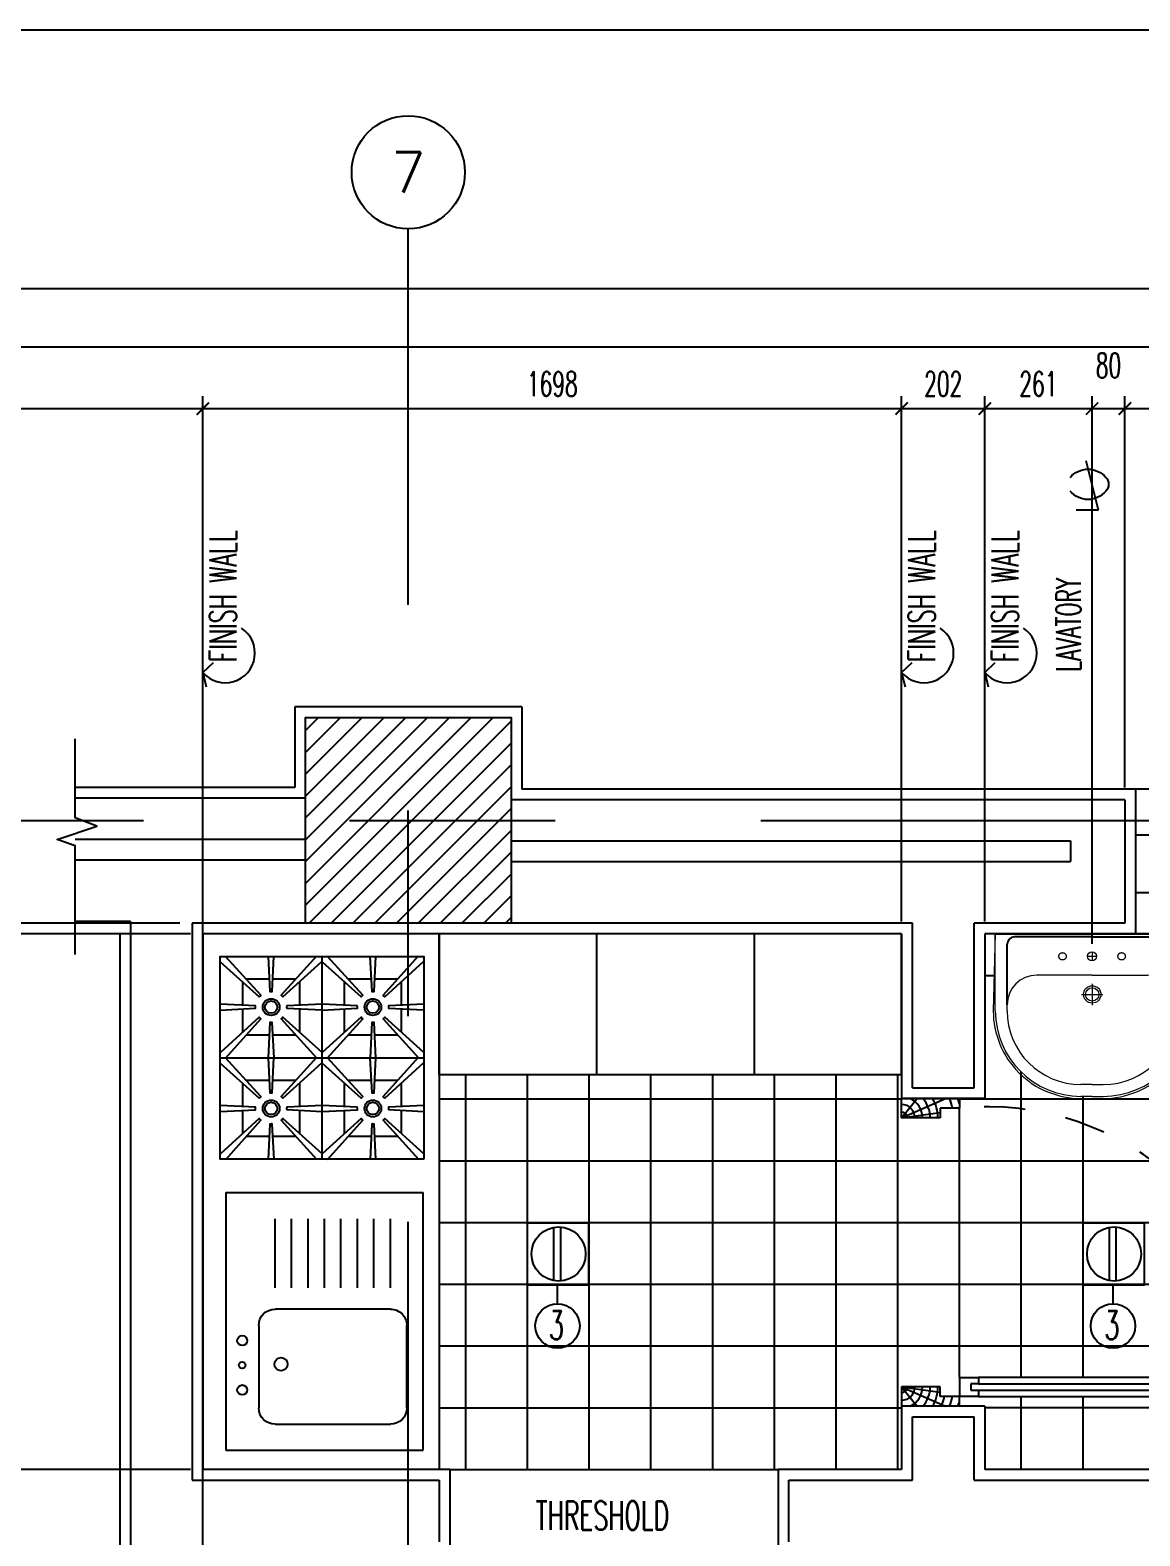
# Model space of a CAD drawing. Extents: x 417610.1 to 417639, y 43413.5 to 43433.4.
# Drawn here: x 417612.618 to 417615.315, y 43429.76 to 43433.42 of the extents above; entities that cross this region are included whole.
import ezdxf
from ezdxf.enums import TextEntityAlignment as Align

# ---------------------------------------------------------------- set-up
doc = ezdxf.new("R2010")
doc.units = 0
doc.header["$MEASUREMENT"] = 0
doc.header["$PDMODE"] = 3
doc.header["$PDSIZE"] = 0.1
for name, pattern in [('CENTERX2', [4, 2.5, -0.5, 0.5, -0.5]), ('DASHED', [0.75, 0.5, -0.25]), ('HIDDEN', [0.375, 0.25, -0.125])]:
    doc.linetypes.add(name, pattern=pattern)
doc.layers.get('0').update_dxf_attribs({"linetype": 'CONTINUOUS'})
doc.layers.get('DEFPOINTS').update_dxf_attribs({"linetype": 'CONTINUOUS'})
for name, color, linetype in [('2', 2, 'CONTINUOUS'), ('A-FURN-W', 4, 'CONTINUOUS'), ('ARCDIMR', 4, 'CONTINUOUS'), ('AX', 6, 'CONTINUOUS'), ('AX-CR', 2, 'CONTINUOUS'), ('AX-TXT', 4, 'CONTINUOUS'), ('AXES', 11, 'CENTERX2'), ('COL', 2, 'CONTINUOUS'), ('DIM', 4, 'CONTINUOUS'), ('DIM-NEW', 4, 'CONTINUOUS'), ('Dimout', 4, 'CONTINUOUS'), ('DOOR', 4, 'CONTINUOUS'), ('DW', 7, 'CONTINUOUS'), ('E-PANELBX', 3, 'CONTINUOUS'), ('ELE', 3, 'CONTINUOUS'), ('FIX', 3, 'CONTINUOUS'), ('HAT', 8, 'CONTINUOUS'), ('Hatch', 11, 'CONTINUOUS'), ('INSUL', 7, 'CONTINUOUS'), ('K-FUR', 3, 'CONTINUOUS'), ('Plaster', 7, 'CONTINUOUS'), ('Tile', 5, 'CONTINUOUS'), ('TITLE', 6, 'CONTINUOUS'), ('TXT', 2, 'CONTINUOUS'), ('WALL', 6, 'CONTINUOUS'), ('WIN', 5, 'CONTINUOUS')]:
    doc.layers.add(name, color=color, linetype=linetype)
doc.styles.add('ROMANS', font='ROMANS.shx', dxfattribs={"width": 0.6})
doc.dimstyles.new('R50', dxfattribs={"dimscale": 0, "dimtxt": 0.06, "dimasz": 0.03, "dimexe": 0.03, "dimexo": 0.03, "dimgap": 0.03, "dimtad": 1, "dimdec": 0, "dimlfac": 1000, "dimzin": 13, "dimdsep": 46, "dimtxsty": 'ROMANS', "dimblk": 'ARCHTICK', "dimcen": 0.09, "dimclrd": 4, "dimclre": 4, "dimclrt": 2, "dimadec": 0, "dimazin": 0, "dimtfac": 1, "dimtdec": 0, "dimtofl": 0, "dimtmove": 2, "dimatfit": 3, "dimldrblk": 'CLOSEDBLANK', "dimfxl": 0, "dimtolj": 1, "dimtzin": 0, "dimarcsym": 0})

# ---------------------------------------------------------------- blocks, each defined once
blk = doc.blocks.new('*X12')
at = {"color": 0}
for p, q in [((49339.2, 69544.8), (49795.4, 70001)), ((49339.2, 69597.8), (49742.4, 70001)), ((49339.2, 69650.9), (49689.4, 70001)), ((49339.2, 69703.9), (49636.3, 70001)), ((49339.2, 69756.9), (49583.3, 70001)), ((49339.2, 69810), (49530.3, 70001)), ((49339.2, 69863), (49477.2, 70001)), ((49339.2, 69916), (49424.2, 70001)), ((49339.2, 69969.1), (49371.2, 70001)), ((49348.5, 69501), (49839.2, 69991.8)), ((49401.5, 69501), (49839.2, 69938.7)), ((49454.5, 69501), (49839.2, 69885.7)), ((49507.6, 69501), (49839.2, 69832.7)), ((49560.6, 69501), (49839.2, 69779.6)), ((49613.6, 69501), (49839.2, 69726.6)), ((49666.7, 69501), (49839.2, 69673.6)), ((49719.7, 69501), (49839.2, 69620.5)), ((49772.7, 69501), (49839.2, 69567.5)), ((49825.8, 69501), (49839.2, 69514.5))]:
    blk.add_line(p, q, dxfattribs=at)
blk = doc.blocks.new('AXU')
at = {"layer": 'AX-CR'}
blk.add_circle((0, 350), 350, dxfattribs=at)
at = {"layer": 'AX-TXT', "style": 'ROMANS'}
blk.add_attdef('AX', text='', height=250, dxfattribs=at).set_placement((0, 350), align=Align.MIDDLE)
blk = doc.blocks.new('A$C3CD36B94')
at = {"layer": 'DOOR', "color": 0, "linetype": 'ByBlock'}
for p, q in [((105.9, 950.4), (55.9, 950.4)), ((55.9, 800.4), (55.9, 950.4)), ((105.9, 850.4), (105.9, 950.4)), ((805.9, 950.4), (855.9, 950.4)), ((805.9, 850.4), (805.9, 950.4)), ((855.9, 800.4), (855.9, 950.4)), ((855.9, 950.4), (855.9, 800.4)), ((80.9, 850.4), (105.9, 850.4)), ((80.9, 800.4), (80.9, 850.4)), ((830.9, 850.4), (805.9, 850.4)), ((830.9, 800.4), (830.9, 850.4)), ((55.9, 800.4), (80.9, 800.4)), ((130.9, 800.4), (80.9, 800.4)), ((80.9, 750.4), (80.9, 800.4)), ((130.9, 800.4), (130.9, 750.4)), ((855.9, 800.4), (830.9, 800.4)), ((97.9, 750.4), (80.9, 750.4)), ((113.9, 770.4), (97.9, 770.4)), ((97.9, 770.4), (97.9, 750.4)), ((113.9, 750.4), (113.9, 770.4)), ((130.9, 750.4), (113.9, 750.4)), ((64.7, 95.4), (64.7, 160.2)), ((73.7, 160.2), (64.7, 160.2)), ((73.7, 172.8), (73.7, 82.8)), ((80.9, 172.8), (73.7, 172.8)), ((73.7, 95.4), (73.7, 160.2)), ((130.9, 172.8), (138.1, 172.8)), ((138.1, 172.8), (138.1, 82.8)), ((138.1, 95.4), (138.1, 160.2)), ((138.1, 160.2), (147.1, 160.2)), ((147.1, 95.4), (147.1, 160.2)), ((73.7, 95.4), (64.7, 95.4)), ((80.9, 82.8), (73.7, 82.8)), ((130.9, 82.8), (138.1, 82.8)), ((138.1, 95.4), (147.1, 95.4)), ((80.9, 50.4), (80.9, 0.4)), ((80.9, 50.4), (97.9, 50.4)), ((97.9, 50.4), (97.9, 30.4)), ((113.9, 50.4), (113.9, 30.4)), ((113.9, 50.4), (130.9, 50.4)), ((130.9, 50.4), (130.9, 0.4)), ((130.9, 0.4), (80.9, 0.4)), ((80.9, 0.4), (130.9, 0.4)), ((97.9, 30.4), (113.9, 30.4))]:
    blk.add_line(p, q, dxfattribs=at)
at = {"layer": 'DOOR', "color": 9, "linetype": 'ByBlock'}
for p, q in [((105.9, 950.4), (55.9, 910.3)), ((105.9, 950.4), (55.9, 836.7)), ((105.9, 950.4), (92.6, 850.4)), ((805.9, 950.4), (819.3, 850.4)), ((805.9, 950.4), (855.9, 836.7)), ((805.9, 950.4), (855.9, 910.3))]:
    blk.add_line(p, q, dxfattribs=at)
at = {"layer": 'DOOR', "linetype": 'ByBlock'}
for p, q in [((80.9, 750.4), (80.9, 50.4)), ((97.9, 750.4), (97.9, 50.4)), ((113.9, 750.4), (113.9, 50.4)), ((130.9, 50.4), (130.9, 750.4))]:
    blk.add_line(p, q, dxfattribs=at)
at = {"layer": 'DOOR', "color": 0, "linetype": 'ByBlock'}
for centre in [(32.4, 127.8), (179.5, 127.8)]:
    blk.add_circle(centre, 32.4, dxfattribs=at)
at = {"layer": 'DOOR', "color": 9, "linetype": 'ByBlock'}
for centre, radius, start, end in [((105.9, 950.4), 34.4, 180, 270), ((105.9, 950.4), 14.4, 180, 270), ((805.9, 950.4), 34.4, 270, 0), ((805.9, 950.4), 14.4, 270, 0), ((105.9, 950.4), 54.4, 203.2074, 270), ((805.9, 950.4), 54.4, 270, 336.7926), ((105.9, 950.4), 74.4, 227.7764, 270), ((105.9, 950.4), 94.4, 238.0182, 270), ((805.9, 950.4), 74.4, 270, 312.2236), ((805.9, 950.4), 94.4, 270, 301.9818), ((105.9, 950.4), 114.4, 244.0838, 257.3774), ((105.9, 950.4), 134.4, 248.1598, 259.28), ((805.9, 950.4), 134.4, 280.72, 291.8402), ((105.9, 950.4), 154.4, 251.1053, 256.2858), ((805.9, 950.4), 154.4, 283.7142, 288.8947)]:
    blk.add_arc(centre, radius, start, end, dxfattribs=at)
at = {"layer": 'DOOR', "linetype": 'HIDDEN', "ltscale": 0.5}
blk.add_arc((105.9, 728.6), 728.6, 268.0335, 5.6617, dxfattribs=at)
blk = doc.blocks.new('A$C68711307')
at = {"layer": 'A-FURN-W'}
for p, q in [((0, 0), (0, 0.6266)), ((0, 0.6266), (0.48, 0.6266)), ((0.48, 0.6266), (0.48, 0)), ((0.12, 0.5634), (0.4, 0.5634)), ((0.08, 0.3234), (0.08, 0.5234)), ((0.44, 0.5234), (0.44, 0.3234)), ((0.4, 0.2834), (0.12, 0.2834)), ((0.12, 0.232), (0.12, 0.0643)), ((0.16, 0.232), (0.16, 0.0643)), ((0.2, 0.232), (0.2, 0.0643)), ((0.24, 0.232), (0.24, 0.0643)), ((0.28, 0.232), (0.28, 0.0643)), ((0.32, 0.232), (0.32, 0.0643)), ((0.36, 0.232), (0.36, 0.0643)), ((0.4, 0.232), (0.4, 0.0643)), ((0, 0), (0.48, 0))]:
    blk.add_line(p, q, dxfattribs=at)
for centre, start_param, end_param in [((0.12, 0.5234), 5.497787, 7.068583), ((0.4, 0.5234), 3.926991, 5.497787), ((0.12, 0.3234), 0.785398, 2.356194), ((0.4, 0.3234), 2.356194, 3.926991)]:
    blk.add_ellipse(centre, major_axis=(-0.0283, 0.0283), ratio=1, start_param=start_param, end_param=end_param, dxfattribs=at)
at = {"layer": 'A-FURN-W', "extrusion": (0, 0, -1)}
for centre, major_axis in [((0.04, 0.4799), (-0.00849, 0.00849)), ((0.04, 0.4199), (-0.00566, 0.00566)), ((0.1344, 0.4174), (-0.0113, 0.0113))]:
    blk.add_ellipse(centre, major_axis=major_axis, ratio=1, dxfattribs=at)
blk.add_ellipse((0.04, 0.3599), major_axis=(-0.00849, 0.00849), ratio=1, start_param=6.283185307178246, end_param=12.56637061435783, dxfattribs=at)
blk = doc.blocks.new('RANGE')
at = {"layer": 'K-FUR'}
for p, q in [((0.45, 0.9037), (0.45, 0)), ((0, 0.4519), (0.9, 0.4519))]:
    blk.add_line(p, q, dxfattribs=at)
for points in [[(-0.0009, 0.8789), (0.1724, 0.7229, 0.025175), (0.1798, 0.7303), (0.0232, 0.9028)], [(0.2114, 0.9037), (0.2196, 0.7469, 0.025175), (0.2302, 0.7469), (0.2378, 0.9037)], [(0.4261, 0.9037), (0.2701, 0.7304, 0.025175), (0.2775, 0.723), (0.45, 0.8796)], [(0.4491, 0.8789), (0.6224, 0.7229, 0.025175), (0.6298, 0.7303), (0.4732, 0.9028)], [(0.6614, 0.9037), (0.6696, 0.7469, 0.025175), (0.6802, 0.7469), (0.6878, 0.9037)], [(0.8761, 0.9037), (0.7201, 0.7304, 0.025175), (0.7275, 0.723), (0.9, 0.8796)], [(0, 0.6643), (0.1559, 0.6724, 0.025175), (0.1559, 0.683), (0, 0.6905)], [(0.45, 0.6913), (0.2941, 0.6832, 0.025175), (0.2941, 0.6726), (0.45, 0.6651)], [(0.45, 0.6643), (0.6059, 0.6724, 0.025175), (0.6059, 0.683), (0.45, 0.6905)], [(0.9, 0.6913), (0.7441, 0.6832, 0.025175), (0.7441, 0.6726), (0.9, 0.6651)], [(0.0239, 0.4519), (0.1799, 0.6252, 0.025175), (0.1725, 0.6326), (0, 0.476)], [(0.2386, 0.4519), (0.2304, 0.6087, 0.025175), (0.2198, 0.6087), (0.2122, 0.4519)], [(0.4509, 0.4767), (0.2776, 0.6327, 0.025175), (0.2702, 0.6253), (0.4268, 0.4528)], [(0.4739, 0.4519), (0.6299, 0.6252, 0.025175), (0.6225, 0.6326), (0.45, 0.476)], [(0.6886, 0.4519), (0.6804, 0.6087, 0.025175), (0.6698, 0.6087), (0.6622, 0.4519)], [(0.9009, 0.4767), (0.7276, 0.6327, 0.025175), (0.7202, 0.6253), (0.8768, 0.4528)], [(-0.0009, 0.427), (0.1724, 0.271, 0.025175), (0.1798, 0.2785), (0.0232, 0.4509)], [(0.2114, 0.4519), (0.2196, 0.295, 0.025175), (0.2302, 0.2951), (0.2378, 0.4519)], [(0.4261, 0.4519), (0.2701, 0.2786, 0.025175), (0.2775, 0.2711), (0.45, 0.4277)], [(0.4491, 0.427), (0.6224, 0.271, 0.025175), (0.6298, 0.2785), (0.4732, 0.4509)], [(0.6614, 0.4519), (0.6696, 0.295, 0.025175), (0.6802, 0.2951), (0.6878, 0.4519)], [(0.8761, 0.4519), (0.7201, 0.2786, 0.025175), (0.7275, 0.2711), (0.9, 0.4277)], [(0, 0.2124), (0.1559, 0.2206, 0.025175), (0.1559, 0.2311), (0, 0.2386)], [(0.45, 0.2395), (0.2941, 0.2313, 0.025175), (0.2941, 0.2207), (0.45, 0.2132)], [(0.45, 0.2124), (0.6059, 0.2206, 0.025175), (0.6059, 0.2311), (0.45, 0.2386)], [(0.9, 0.2395), (0.7441, 0.2313, 0.025175), (0.7441, 0.2207), (0.9, 0.2132)], [(0.0239, 0), (0.1799, 0.1733, 0.025175), (0.1725, 0.1807), (0, 0.0242)], [(0.2386, 0), (0.2304, 0.1568, 0.025175), (0.2198, 0.1568), (0.2122, 0)], [(0.4509, 0.0248), (0.2776, 0.1809, 0.025175), (0.2702, 0.1734), (0.4268, 0.0009)], [(0.4739, 0), (0.6299, 0.1733, 0.025175), (0.6225, 0.1807), (0.45, 0.0242)], [(0.6886, 0), (0.6804, 0.1568, 0.025175), (0.6698, 0.1568), (0.6622, 0)], [(0.9009, 0.0248), (0.7276, 0.1809, 0.025175), (0.7202, 0.1734), (0.8768, 0.0009)]]:
    blk.add_lwpolyline(points, format="xyb", dxfattribs=at)
blk.add_lwpolyline([(0, 0), (0, 0.9037), (0.9, 0.9037), (0.9, 0)], close=True, dxfattribs=at)
for points in [[(0.1132, 0.8037), (0.2167, 0.8037)], [(0.2329, 0.8037), (0.3361, 0.8037)], [(0.5632, 0.8037), (0.6667, 0.8037)], [(0.6829, 0.8037), (0.7861, 0.8037)], [(0.1, 0.6857), (0.1, 0.788)], [(0.35, 0.7888), (0.35, 0.6861)], [(0.55, 0.6857), (0.55, 0.788)], [(0.8, 0.7888), (0.8, 0.6861)], [(0.1, 0.5668), (0.1, 0.6695)], [(0.35, 0.6699), (0.35, 0.5676)], [(0.55, 0.5668), (0.55, 0.6695)], [(0.8, 0.6699), (0.8, 0.5676)], [(0.2171, 0.5519), (0.1139, 0.5519)], [(0.3368, 0.5519), (0.2333, 0.5519)], [(0.6671, 0.5519), (0.5639, 0.5519)], [(0.7868, 0.5519), (0.6833, 0.5519)], [(0.1, 0.2338), (0.1, 0.3361)], [(0.1132, 0.3519), (0.2167, 0.3519)], [(0.2329, 0.3519), (0.3361, 0.3519)], [(0.35, 0.3369), (0.35, 0.2342)], [(0.55, 0.2338), (0.55, 0.3361)], [(0.5632, 0.3519), (0.6667, 0.3519)], [(0.6829, 0.3519), (0.7861, 0.3519)], [(0.8, 0.3369), (0.8, 0.2342)], [(0.1, 0.1149), (0.1, 0.2176)], [(0.35, 0.2181), (0.35, 0.1157)], [(0.55, 0.1149), (0.55, 0.2176)], [(0.8, 0.2181), (0.8, 0.1157)], [(0.2171, 0.1), (0.1139, 0.1)], [(0.3368, 0.1), (0.2333, 0.1)], [(0.6671, 0.1), (0.5639, 0.1)], [(0.7868, 0.1), (0.6833, 0.1)]]:
    blk.add_lwpolyline(points, dxfattribs=at)
for centre, radius in [((0.225, 0.6778), 0.0373), ((0.225, 0.6778), 0.0273), ((0.675, 0.6778), 0.0373), ((0.675, 0.6778), 0.0273), ((0.225, 0.2259), 0.0373), ((0.225, 0.2259), 0.0273), ((0.675, 0.2259), 0.0373), ((0.675, 0.2259), 0.0273)]:
    blk.add_circle(centre, radius, dxfattribs=at)
blk = doc.blocks.new('Rang')
at = {"layer": 'FIX', "xscale": -0.6637168141592866, "yscale": 0.6637168141592866, "zscale": 0.6637168141592921, "rotation": 90}
blk.add_blockref('RANGE', (0.5998, 0.5973), dxfattribs=at)
blk = doc.blocks.new('LAV-003')
at = {"layer": 'FIX', "linetype": 'ByBlock'}
blk.add_line((-327.5, -25), (327.5, -25), dxfattribs=at)
at = {"layer": 'FIX', "linetype": 'Continuous', "lineweight": 20}
for p, q in [((-327.5, -285), (-327.5, -25)), ((327.5, -285), (327.5, -25)), ((0, -165), (-187.5, -165)), ((0, -165), (187.5, -165)), ((-287.5, -285), (-287.5, -265)), ((287.5, -285), (287.5, -265)), ((0, -535), (-37.5, -535)), ((0, -535), (37.5, -535)), ((0, -575), (-37.5, -575)), ((0, -575), (37.5, -575))]:
    blk.add_line(p, q, dxfattribs=at)
at = {"layer": 'FIX', "linetype": 'ByBlock', "ltscale": 0.3}
for p, q in [((0, -35), (-262.5, -35)), ((0, -35), (262.5, -35)), ((-287.5, -265), (-287.5, -60)), ((287.5, -265), (287.5, -60))]:
    blk.add_line(p, q, dxfattribs=at)
at = {"layer": 'FIX', "lineweight": 20}
for p, q in [((-15.6, -100.9), (15.5, -100.9)), ((0, -85.4), (0, -116.5))]:
    blk.add_line(p, q, dxfattribs=at)
at = {"layer": 'FIX', "linetype": 'DASHED', "lineweight": 20, "ltscale": 0.04}
for p, q in [((0, -193.9), (0, -266.1)), ((-35.7, -230.5), (36.6, -230.5))]:
    blk.add_line(p, q, dxfattribs=at)
at = {"layer": 'FIX', "linetype": 'Continuous', "lineweight": 20}
blk.add_lwpolyline([(294.8, -25), (0, -25), (-327.5, -25), (-334.5, -285, 0.414214), (-37.5, -582), (0, -582), (37.5, -582, 0.414214), (334.5, -285), (327.5, -25), (0, -25)], format="xyb", dxfattribs=at)
at = {"layer": 'FIX', "linetype": 'HIDDEN', "lineweight": 20, "ltscale": 0.05}
for centre in [(-100, -100.9), (100, -100.9)]:
    blk.add_circle(centre, 12.4, dxfattribs=at)
at = {"layer": 'FIX', "lineweight": 20}
for centre, radius in [((0, -100.9), 15.5), ((0.5, -230), 29.5), ((0.5, -230), 22.5)]:
    blk.add_circle(centre, radius, dxfattribs=at)
at = {"layer": 'FIX', "linetype": 'ByBlock', "ltscale": 0.3}
for centre, start, end in [((-262.5, -60), 90, 180), ((262.5, -60), 0, 90)]:
    blk.add_arc(centre, 25, start, end, dxfattribs=at)
at = {"layer": 'FIX', "linetype": 'Continuous', "lineweight": 20}
for centre, radius, start, end in [((-187.5, -265), 100, 90, 180), ((187.5, -265), 100, 0, 90), ((-37.5, -285), 290, 180, 270), ((-37.5, -285), 250, 180, 270), ((37.5, -285), 290, 270, 0), ((37.5, -285), 250, 270, 0)]:
    blk.add_arc(centre, radius, start, end, dxfattribs=at)
blk = doc.blocks.new('A$C67076F16')
at = {"layer": 'DIM-NEW'}
for p, q in [((0.0138, 0.1136), (0.1863, 0.1136)), ((0.0127, 0.0913), (0.1876, 0.0913))]:
    blk.add_line(p, q, dxfattribs=at)
at = {"layer": 'DW'}
blk.add_lwpolyline([(0, 0.2), (0, 0), (0.2, 0), (0.2, 0.2)], close=True, dxfattribs=at)
at = {"layer": 'FIX', "color": 2}
blk.add_circle((0.1, 0.0983), 0.0876, dxfattribs=at)
blk = doc.blocks.new('_ARCHTICK')
at = {"color": 0, "linetype": 'ByBlock', "const_width": 0.15}
blk.add_lwpolyline([(-0.5, -0.5), (0.5, 0.5)], dxfattribs=at)
blk = doc.blocks.new('*D116')
at = {"layer": '2', "color": 4, "lineweight": -2}
for p, q in [((417613.0077, 43429.9212), (417610.8069, 43429.9212)), ((417610.8369, 43429.7192), (417610.8369, 43429.9212)), ((417613.0077, 43429.7192), (417610.8069, 43429.7192))]:
    blk.add_line(p, q, dxfattribs=at)
at = {"layer": 'DEFPOINTS', "color": 0}
for p in [(417610.8369, 43429.9212), (417613.0377, 43429.9212), (417613.0377, 43429.7192)]:
    blk.add_point(p, dxfattribs=at)
at = {"layer": '2', "color": 4, "lineweight": -2, "xscale": 0.03, "yscale": 0.03, "zscale": 0.03}
for p, rotation in [((417610.8369, 43429.9212), 90), ((417610.8369, 43429.7192), 270)]:
    blk.add_blockref('_ARCHTICK', p, dxfattribs=dict(at, rotation=rotation))
at = {"layer": '2', "color": 2, "insert": (417610.7769, 43429.8202), "char_height": 0.06, "attachment_point": 5, "rotation": 90, "style": 'ROMANS'}
blk.add_mtext('\\A1;202', dxfattribs=at)
blk = doc.blocks.new('_ClosedBlank')
at = {"color": 0, "linetype": 'ByBlock', "lineweight": -2}
for p, q in [((-1, 0.17), (0, 0)), ((-1, 0.17), (-1, -0.17)), ((0, 0), (-1, -0.17))]:
    blk.add_line(p, q, dxfattribs=at)
blk = doc.blocks.new('*D117')
at = {"layer": '2', "color": 4, "lineweight": -2}
for p, q in [((417613.0077, 43431.2232), (417610.8069, 43431.2232)), ((417610.8369, 43429.9212), (417610.8369, 43431.2232)), ((417613.0077, 43429.9212), (417610.8069, 43429.9212))]:
    blk.add_line(p, q, dxfattribs=at)
at = {"layer": 'DEFPOINTS', "color": 0}
for p in [(417610.8369, 43431.2232), (417613.0377, 43431.2232), (417613.0377, 43429.9212)]:
    blk.add_point(p, dxfattribs=at)
at = {"layer": '2', "color": 4, "lineweight": -2, "xscale": 0.03, "yscale": 0.03, "zscale": 0.03}
for p, rotation in [((417610.8369, 43431.2232), 90), ((417610.8369, 43429.9212), 270)]:
    blk.add_blockref('_ARCHTICK', p, dxfattribs=dict(at, rotation=rotation))
at = {"layer": '2', "color": 2, "insert": (417610.7769, 43430.5722), "char_height": 0.06, "attachment_point": 5, "rotation": 90, "style": 'ROMANS'}
blk.add_mtext('\\A1;1302', dxfattribs=at)
blk = doc.blocks.new('*D118')
at = {"layer": '2', "color": 4, "lineweight": -2}
for p, q in [((417613.0077, 43431.2232), (417610.6415, 43431.2232)), ((417610.6715, 43431.2232), (417610.6715, 43424.5752)), ((417611.6577, 43424.5752), (417610.6415, 43424.5752))]:
    blk.add_line(p, q, dxfattribs=at)
at = {"layer": 'DEFPOINTS', "color": 0}
for p in [(417613.0377, 43431.2232), (417610.6715, 43424.5752), (417611.6877, 43424.5752)]:
    blk.add_point(p, dxfattribs=at)
at = {"layer": '2', "color": 4, "lineweight": -2, "xscale": 0.03, "yscale": 0.03, "zscale": 0.03}
for p, rotation in [((417610.6715, 43431.2232), 90), ((417610.6715, 43424.5752), 270)]:
    blk.add_blockref('_ARCHTICK', p, dxfattribs=dict(at, rotation=rotation))
at = {"layer": '2', "color": 2, "insert": (417610.6115, 43427.8992), "char_height": 0.06, "attachment_point": 5, "rotation": 90, "style": 'ROMANS'}
blk.add_mtext('\\A1;6648', dxfattribs=at)
blk = doc.blocks.new('*D119')
at = {"layer": '2', "color": 4, "lineweight": -2}
for p, q in [((417612.9817, 43431.2492), (417610.4992, 43431.2492)), ((417610.5292, 43424.5492), (417610.5292, 43431.2492)), ((417611.6317, 43424.5492), (417610.4992, 43424.5492))]:
    blk.add_line(p, q, dxfattribs=at)
at = {"layer": 'DEFPOINTS', "color": 0}
for p in [(417610.5292, 43431.2492), (417613.0117, 43431.2492), (417611.6617, 43424.5492)]:
    blk.add_point(p, dxfattribs=at)
at = {"layer": '2', "color": 4, "lineweight": -2, "xscale": 0.03, "yscale": 0.03, "zscale": 0.03}
for p, rotation in [((417610.5292, 43431.2492), 90), ((417610.5292, 43424.5492), 270)]:
    blk.add_blockref('_ARCHTICK', p, dxfattribs=dict(at, rotation=rotation))
at = {"layer": '2', "color": 2, "insert": (417610.4692, 43427.8992), "char_height": 0.06, "attachment_point": 5, "rotation": 90, "style": 'ROMANS'}
blk.add_mtext('\\A1;6700', dxfattribs=at)
blk = doc.blocks.new('*D130')
at = {"layer": '2', "color": 4, "lineweight": -2}
for p, q in [((417611.6877, 43426.6842), (417611.6877, 43432.53)), ((417613.0377, 43426.8862), (417613.0377, 43432.53)), ((417611.6877, 43432.5), (417613.0377, 43432.5))]:
    blk.add_line(p, q, dxfattribs=at)
at = {"layer": 'DEFPOINTS', "color": 0}
for p in [(417613.0377, 43432.5), (417613.0377, 43426.8562), (417611.6877, 43426.6542)]:
    blk.add_point(p, dxfattribs=at)
at = {"layer": '2', "color": 4, "lineweight": -2, "xscale": 0.03, "yscale": 0.03, "zscale": 0.03, "rotation": 180}
blk.add_blockref('_ARCHTICK', (417611.6877, 43432.5), dxfattribs=at)
at = {"layer": '2', "color": 4, "lineweight": -2, "xscale": 0.03, "yscale": 0.03, "zscale": 0.03}
blk.add_blockref('_ARCHTICK', (417613.0377, 43432.5), dxfattribs=at)
at = {"layer": '2', "color": 2, "insert": (417612.3627, 43432.56), "char_height": 0.06, "attachment_point": 5, "style": 'ROMANS'}
blk.add_mtext('\\A1;1350', dxfattribs=at)
blk = doc.blocks.new('*D131')
at = {"layer": '2', "color": 4, "lineweight": -2}
for p, q in [((417613.0377, 43426.8862), (417613.0377, 43432.53)), ((417614.7357, 43431.2532), (417614.7357, 43432.53)), ((417613.0377, 43432.5), (417614.7357, 43432.5))]:
    blk.add_line(p, q, dxfattribs=at)
at = {"layer": 'DEFPOINTS', "color": 0}
for p in [(417614.7357, 43432.5), (417614.7357, 43431.2232), (417613.0377, 43426.8562)]:
    blk.add_point(p, dxfattribs=at)
at = {"layer": '2', "color": 4, "lineweight": -2, "xscale": 0.03, "yscale": 0.03, "zscale": 0.03, "rotation": 180}
blk.add_blockref('_ARCHTICK', (417613.0377, 43432.5), dxfattribs=at)
at = {"layer": '2', "color": 4, "lineweight": -2, "xscale": 0.03, "yscale": 0.03, "zscale": 0.03}
blk.add_blockref('_ARCHTICK', (417614.7357, 43432.5), dxfattribs=at)
at = {"layer": '2', "color": 2, "insert": (417613.8867, 43432.56), "char_height": 0.06, "attachment_point": 5, "style": 'ROMANS'}
blk.add_mtext('\\A1;1698', dxfattribs=at)
blk = doc.blocks.new('*D132')
at = {"layer": '2', "color": 4, "lineweight": -2}
for p, q in [((417614.7357, 43431.2532), (417614.7357, 43432.53)), ((417614.9377, 43431.2532), (417614.9377, 43432.53)), ((417614.7357, 43432.5), (417614.9377, 43432.5))]:
    blk.add_line(p, q, dxfattribs=at)
at = {"layer": 'DEFPOINTS', "color": 0}
for p in [(417614.9377, 43432.5), (417614.7357, 43431.2232), (417614.9377, 43431.2232)]:
    blk.add_point(p, dxfattribs=at)
at = {"layer": '2', "color": 4, "lineweight": -2, "xscale": 0.03, "yscale": 0.03, "zscale": 0.03, "rotation": 180}
blk.add_blockref('_ARCHTICK', (417614.7357, 43432.5), dxfattribs=at)
at = {"layer": '2', "color": 4, "lineweight": -2, "xscale": 0.03, "yscale": 0.03, "zscale": 0.03}
blk.add_blockref('_ARCHTICK', (417614.9377, 43432.5), dxfattribs=at)
at = {"layer": '2', "color": 2, "insert": (417614.8367, 43432.56), "char_height": 0.06, "attachment_point": 5, "style": 'ROMANS'}
blk.add_mtext('\\A1;202', dxfattribs=at)
blk = doc.blocks.new('*D133')
at = {"layer": '2', "color": 4, "lineweight": -2}
for p, q in [((417614.9377, 43431.2532), (417614.9377, 43432.53)), ((417615.1985, 43431.1987), (417615.1985, 43432.53)), ((417614.9377, 43432.5), (417615.1985, 43432.5))]:
    blk.add_line(p, q, dxfattribs=at)
at = {"layer": 'DEFPOINTS', "color": 0}
for p in [(417615.1985, 43432.5), (417614.9377, 43431.2232), (417615.1985, 43431.1687)]:
    blk.add_point(p, dxfattribs=at)
at = {"layer": '2', "color": 4, "lineweight": -2, "xscale": 0.03, "yscale": 0.03, "zscale": 0.03, "rotation": 180}
blk.add_blockref('_ARCHTICK', (417614.9377, 43432.5), dxfattribs=at)
at = {"layer": '2', "color": 4, "lineweight": -2, "xscale": 0.03, "yscale": 0.03, "zscale": 0.03}
blk.add_blockref('_ARCHTICK', (417615.1985, 43432.5), dxfattribs=at)
at = {"layer": '2', "color": 2, "insert": (417615.0681, 43432.56), "char_height": 0.06, "attachment_point": 5, "style": 'ROMANS'}
blk.add_mtext('\\A1;261', dxfattribs=at)
blk = doc.blocks.new('*D134')
at = {"layer": '2', "color": 4, "lineweight": -2}
for p, q in [((417615.1985, 43431.1987), (417615.1985, 43432.53)), ((417615.2784, 43431.5792), (417615.2784, 43432.53)), ((417615.1985, 43432.5), (417615.2784, 43432.5))]:
    blk.add_line(p, q, dxfattribs=at)
at = {"layer": 'DEFPOINTS', "color": 0}
for p in [(417615.2784, 43432.5), (417615.2784, 43431.5492), (417615.1985, 43431.1687)]:
    blk.add_point(p, dxfattribs=at)
at = {"layer": '2', "color": 4, "lineweight": -2, "xscale": 0.03, "yscale": 0.03, "zscale": 0.03, "rotation": 180}
blk.add_blockref('_ARCHTICK', (417615.1985, 43432.5), dxfattribs=at)
at = {"layer": '2', "color": 4, "lineweight": -2, "xscale": 0.03, "yscale": 0.03, "zscale": 0.03}
blk.add_blockref('_ARCHTICK', (417615.2784, 43432.5), dxfattribs=at)
at = {"layer": '2', "color": 2, "insert": (417615.2384, 43432.605), "char_height": 0.06, "attachment_point": 5, "style": 'ROMANS'}
blk.add_mtext('\\A1;80', dxfattribs=at)
blk = doc.blocks.new('*D135')
at = {"layer": '2', "color": 4, "lineweight": -2}
for p, q in [((417615.2784, 43431.5792), (417615.2784, 43432.53)), ((417615.8905, 43431.1901), (417615.8905, 43432.53)), ((417615.2784, 43432.5), (417615.8905, 43432.5))]:
    blk.add_line(p, q, dxfattribs=at)
at = {"layer": 'DEFPOINTS', "color": 0}
for p in [(417615.8905, 43432.5), (417615.2784, 43431.5492), (417615.8905, 43431.1601)]:
    blk.add_point(p, dxfattribs=at)
at = {"layer": '2', "color": 4, "lineweight": -2, "xscale": 0.03, "yscale": 0.03, "zscale": 0.03, "rotation": 180}
blk.add_blockref('_ARCHTICK', (417615.2784, 43432.5), dxfattribs=at)
at = {"layer": '2', "color": 4, "lineweight": -2, "xscale": 0.03, "yscale": 0.03, "zscale": 0.03}
blk.add_blockref('_ARCHTICK', (417615.8905, 43432.5), dxfattribs=at)
at = {"layer": '2', "color": 2, "insert": (417615.5844, 43432.56), "char_height": 0.06, "attachment_point": 5, "style": 'ROMANS'}
blk.add_mtext('\\A1;612', dxfattribs=at)
blk = doc.blocks.new('*D147')
at = {"layer": '2', "color": 4, "lineweight": -2}
for p, q in [((417611.6877, 43426.6842), (417611.6877, 43432.6794)), ((417619.5607, 43431.2532), (417619.5607, 43432.6794)), ((417619.5607, 43432.6494), (417611.6877, 43432.6494))]:
    blk.add_line(p, q, dxfattribs=at)
at = {"layer": 'DEFPOINTS', "color": 0}
for p in [(417611.6877, 43432.6494), (417619.5607, 43431.2232), (417611.6877, 43426.6542)]:
    blk.add_point(p, dxfattribs=at)
at = {"layer": '2', "color": 4, "lineweight": -2, "xscale": 0.03, "yscale": 0.03, "zscale": 0.03, "rotation": 180}
blk.add_blockref('_ARCHTICK', (417611.6877, 43432.6494), dxfattribs=at)
at = {"layer": '2', "color": 4, "lineweight": -2, "xscale": 0.03, "yscale": 0.03, "zscale": 0.03}
blk.add_blockref('_ARCHTICK', (417619.5607, 43432.6494), dxfattribs=at)
at = {"layer": '2', "color": 2, "insert": (417615.6242, 43432.7094), "char_height": 0.06, "attachment_point": 5, "style": 'ROMANS'}
blk.add_mtext('\\A1;7873', dxfattribs=at)
blk = doc.blocks.new('*D148')
at = {"layer": '2', "color": 4, "lineweight": -2}
for p, q in [((417611.6617, 43426.7102), (417611.6617, 43432.8217)), ((417619.5867, 43431.2792), (417619.5867, 43432.8217)), ((417611.6617, 43432.7917), (417619.5867, 43432.7917))]:
    blk.add_line(p, q, dxfattribs=at)
at = {"layer": 'DEFPOINTS', "color": 0}
for p in [(417619.5867, 43432.7917), (417619.5867, 43431.2492), (417611.6617, 43426.6802)]:
    blk.add_point(p, dxfattribs=at)
at = {"layer": '2', "color": 4, "lineweight": -2, "xscale": 0.03, "yscale": 0.03, "zscale": 0.03, "rotation": 180}
blk.add_blockref('_ARCHTICK', (417611.6617, 43432.7917), dxfattribs=at)
at = {"layer": '2', "color": 4, "lineweight": -2, "xscale": 0.03, "yscale": 0.03, "zscale": 0.03}
blk.add_blockref('_ARCHTICK', (417619.5867, 43432.7917), dxfattribs=at)
at = {"layer": '2', "color": 2, "insert": (417615.6242, 43432.8517), "char_height": 0.06, "attachment_point": 5, "style": 'ROMANS'}
blk.add_mtext('\\A1;7925', dxfattribs=at)
blk = doc.blocks.new('FINISH.W')
at = {"layer": 'DIM'}
blk.add_arc((0.0435, -0.0496), 0.066, 131.2207, 326.8229, dxfattribs=at)
at = {"layer": 'WALL'}
for q in [(-0.0318, -0.0075), (0.0228, -0.0234)]:
    blk.add_line((0, 0), q, dxfattribs=at)
at = {"layer": 'TXT', "style": 'ROMANS', "width": 0.6}
blk.add_text('FINISH WALL', height=0.06, dxfattribs=at).set_placement((0.0232, -0.0748))
blk = doc.blocks.new('SCNTR', base_point=(3632.66, 549.66))
for q in [(3633.89, 554.57), (3636.1, 543.44)]:
    blk.add_line((3631.12, 543.44), q)
for centre, radius, start, end in [((3633.47, 547.5), 5.23, 39.4883, 140.5117), ((3630.8, 549.38), 1.99, 133.3084, 182.4789), ((3630.8, 549.21), 1.99, 177.5211, 226.6916), ((3633.47, 551.09), 5.23, 219.4883, 320.5117)]:
    blk.add_arc(centre, radius, start, end)
blk = doc.blocks.new('EW')
at = {"layer": 'Plaster'}
for p, q in [((-0.0027, -0.252), (-0.7426, -0.252)), ((-0.0027, -0.352), (-0.7426, -0.352))]:
    blk.add_line(p, q, dxfattribs=at)
at = {"layer": 'WIN'}
for p, q in [((0, 0), (-0.7426, 0)), ((-0.6926, 0), (-0.6926, -0.1124)), ((-0.05, 0), (-0.05, -0.1124)), ((-0.05, -0.0335), (-0.6926, -0.0335)), ((-0.6426, -0.0335), (-0.6426, -0.0788)), ((-0.1, -0.0335), (-0.1, -0.0788)), ((-0.05, -0.0788), (-0.6926, -0.0788)), ((0, -0.1124), (-0.7426, -0.1124))]:
    blk.add_line(p, q, dxfattribs=at)

msp = doc.modelspace()

# ---------------------------------------------------------------- linework, layer by layer
at = {"layer": '2'}
msp.add_line((417613.6377, 43429.9212), (417614.4357, 43429.9212), dxfattribs=at)
msp.add_lwpolyline([(417612.7276, 43431.1735), (417612.7276, 43431.437), (417612.6836, 43431.453), (417612.7795, 43431.485), (417612.7276, 43431.5051), (417612.7276, 43431.6977)], dxfattribs=at)
at = {"layer": 'AXES'}
for p, q in [((417613.5367, 43424.0232), (417613.5367, 43432.9369)), ((417610.3937, 43431.4992), (417621.1861, 43431.4992))]:
    msp.add_line(p, q, dxfattribs=at)
at = {"layer": 'COL'}
msp.add_lwpolyline([(417613.2867, 43431.2492), (417613.2867, 43431.7492), (417613.7867, 43431.7492), (417613.7867, 43431.2492)], close=True, dxfattribs=at)
at = {"layer": 'E-PANELBX'}
for p, q in [((417613.6117, 43430.8814), (417613.6117, 43431.2232)), ((417613.995, 43430.8814), (417613.995, 43431.2232)), ((417614.3784, 43430.8814), (417614.3784, 43431.2232)), ((417613.6117, 43430.8814), (417613.6117, 43429.9212))]:
    msp.add_line(p, q, dxfattribs=at)
msp.add_lwpolyline([(417614.7357, 43431.2232), (417613.6117, 43431.2232), (417613.6117, 43430.8814), (417614.7357, 43430.8814)], close=True, dxfattribs=at)
at = {"layer": 'ELE'}
for p, q in [((417613.8994, 43430.3244), (417613.8994, 43430.3724)), ((417615.2494, 43430.3244), (417615.2494, 43430.3724))]:
    msp.add_line(p, q, dxfattribs=at)
at = {"layer": 'FIX', "color": 2}
for centre in [(417613.8994, 43430.2704), (417615.2494, 43430.2704)]:
    msp.add_circle(centre, 0.054, dxfattribs=at)
at = {"layer": 'INSUL'}
for p, q in [((417612.7276, 43431.4532), (417613.2867, 43431.4532)), ((417613.7867, 43431.4492), (417615.1463, 43431.4492)), ((417615.1463, 43431.4492), (417615.1463, 43431.3992)), ((417612.7276, 43431.4032), (417613.2867, 43431.4032)), ((417613.7867, 43431.3992), (417615.1463, 43431.3992))]:
    msp.add_line(p, q, dxfattribs=at)
at = {"layer": 'Plaster'}
for p, q in [((417613.8127, 43431.7752), (417613.2607, 43431.7752)), ((417613.2607, 43431.7752), (417613.2607, 43431.5792)), ((417613.8127, 43431.7752), (417613.8127, 43431.5752)), ((417613.2607, 43431.5792), (417612.7276, 43431.5792)), ((417615.3044, 43431.5752), (417613.8127, 43431.5752)), ((417615.3044, 43431.5752), (417615.3044, 43431.2232)), ((417612.8357, 43431.2232), (417612.7276, 43431.2232)), ((417612.8357, 43431.2232), (417612.8357, 43428.3562)), ((417614.7357, 43431.2232), (417613.0377, 43431.2232)), ((417613.0377, 43431.2232), (417613.0377, 43429.9212)), ((417614.7357, 43431.2232), (417614.7357, 43430.8232)), ((417615.3044, 43431.2232), (417614.9377, 43431.2232)), ((417614.9377, 43431.2232), (417614.9377, 43430.8232)), ((417614.9633, 43431.1212), (417614.9377, 43431.1212)), ((417614.9377, 43430.8232), (417614.7357, 43430.8232)), ((417614.9377, 43430.0752), (417614.7357, 43430.0752)), ((417614.7357, 43430.0752), (417614.7357, 43429.9212)), ((417614.9377, 43430.0752), (417614.9377, 43429.9212)), ((417613.6377, 43429.9212), (417613.0377, 43429.9212)), ((417613.6377, 43429.9212), (417613.6377, 43429.7192)), ((417614.7357, 43429.9212), (417614.4357, 43429.9212)), ((417614.4357, 43429.9212), (417614.4357, 43429.7192)), ((417616.5257, 43429.9212), (417614.9377, 43429.9212))]:
    msp.add_line(p, q, dxfattribs=at)
at = {"layer": 'Tile'}
for p, q in [((417613.6757, 43430.8814), (417613.6757, 43429.9212)), ((417613.8257, 43430.8814), (417613.8257, 43429.9212)), ((417613.9757, 43430.8814), (417613.9757, 43429.9212)), ((417614.1257, 43430.8814), (417614.1257, 43429.9212)), ((417614.2757, 43430.8814), (417614.2757, 43429.9212)), ((417614.4257, 43430.8814), (417614.4257, 43429.9212)), ((417614.5757, 43430.8814), (417614.5757, 43429.9212)), ((417614.7257, 43430.8814), (417614.7257, 43429.9212)), ((417615.0257, 43430.8879), (417615.0257, 43430.1454)), ((417614.7357, 43430.8212), (417613.6117, 43430.8212)), ((417614.8757, 43430.7999), (417614.8757, 43430.1454)), ((417616.5257, 43430.8212), (417614.8759, 43430.8212)), ((417615.1757, 43430.8283), (417615.1757, 43430.1454)), ((417616.5257, 43430.6712), (417613.6117, 43430.6712)), ((417616.0757, 43430.5212), (417613.6117, 43430.5212)), ((417615.9257, 43430.3712), (417613.6117, 43430.3712)), ((417615.9257, 43430.2212), (417613.6117, 43430.2212)), ((417613.6117, 43430.0712), (417614.7357, 43430.0712)), ((417615.4805, 43430.0712), (417614.9377, 43430.0712)), ((417615.0257, 43430.0986), (417615.0257, 43429.9212)), ((417615.1757, 43430.0986), (417615.1757, 43429.9212))]:
    msp.add_line(p, q, dxfattribs=at)
at = {"layer": 'TITLE'}
msp.add_line((417638.4244, 43433.42), (417610.0994, 43433.42), dxfattribs=at)
at = {"layer": 'WALL'}
for p, q in [((417613.2867, 43431.5532), (417612.7276, 43431.5532)), ((417615.2784, 43431.5492), (417613.7867, 43431.5492)), ((417615.2784, 43431.5492), (417615.2784, 43431.2492)), ((417612.8617, 43431.2532), (417612.7276, 43431.2532)), ((417612.8617, 43431.2532), (417612.8617, 43428.3302)), ((417613.0117, 43431.2492), (417613.0117, 43429.8952)), ((417614.7617, 43431.2492), (417613.0117, 43431.2492)), ((417614.7617, 43430.8492), (417614.7617, 43431.2492)), ((417615.2784, 43431.2492), (417614.9117, 43431.2492)), ((417614.9117, 43430.8492), (417614.9117, 43431.2492)), ((417614.7617, 43430.8492), (417614.9117, 43430.8492)), ((417614.7617, 43429.8952), (417614.7617, 43430.0492)), ((417614.7617, 43430.0492), (417614.9117, 43430.0492)), ((417614.9117, 43429.8952), (417614.9117, 43430.0492)), ((417613.0117, 43429.8952), (417613.6117, 43429.8952)), ((417613.6117, 43429.8952), (417613.6117, 43429.7452)), ((417614.4617, 43429.7452), (417614.4617, 43429.8952)), ((417614.4617, 43429.8952), (417614.7617, 43429.8952)), ((417614.9117, 43429.8952), (417616.5517, 43429.8952))]:
    msp.add_line(p, q, dxfattribs=at)

# ---------------------------------------------------------------- block references
at = {"layer": 'ARCDIMR', "xscale": -0.01075199997285381, "yscale": 0.01075200000195764, "zscale": 0.010752}
msp.add_blockref('SCNTR', (417615.1972, 43432.3199), dxfattribs=at)
at = {"layer": 'AX', "xscale": 0.0003928571428904044, "yscale": 0.0003928571200231101, "zscale": 0.0003928571242306922}
msp.add_blockref('AXU', (417613.5367, 43432.9369), dxfattribs=at).add_auto_attribs({'AX': '7'})
at = {"layer": 'Dimout', "xscale": 0.75, "yscale": 0.75, "zscale": 0.75, "rotation": 90}
for p in [(417613.9757, 43430.3702), (417615.3257, 43430.3702)]:
    msp.add_blockref('A$C67076F16', p, dxfattribs=at)
at = {"layer": 'DOOR', "color": 0, "xscale": 0.0009350000007149902, "yscale": 0.0009350000007149902, "zscale": 0.0009350000107290363, "rotation": 90}
msp.add_blockref('A$C3CD36B94', (417615.6243, 43430.0229), dxfattribs=at)
at = {"layer": 'FIX', "xscale": -0.8250000000116415, "yscale": 0.8249999999970896, "zscale": 0.8250000000000001, "rotation": 180}
msp.add_blockref('Rang', (417613.0797, 43431.1685), dxfattribs=at)
at = {"layer": 'FIX', "xscale": -1, "rotation": 180}
msp.add_blockref('A$C68711307', (417613.0932, 43430.5947), dxfattribs=at)
at = {"layer": 'HAT', "xscale": 0.001000000047497451, "yscale": 0.0009999999892897904, "zscale": 0.001}
msp.add_blockref('*X12', (417563.9475, 43361.7482), dxfattribs=at)
at = {"layer": 'Hatch'}
msp.add_blockref('EW', (417616.047, 43431.5752), dxfattribs=at)
at = {"layer": 'WALL', "xscale": 1.093749999995453, "yscale": 1.093749999995453, "zscale": 1.09375, "rotation": 90}
for p in [(417613.0377, 43431.8583), (417614.7357, 43431.8583), (417614.9377, 43431.8583)]:
    msp.add_blockref('FINISH.W', p, dxfattribs=at)
at = {"layer": 'WALL', "xscale": 0.0007181328965252341, "yscale": 0.0007181328547243999, "zscale": 0.0007181328624157534}
msp.add_blockref('LAV-003', (417615.1985, 43431.2412), dxfattribs=at)

# ---------------------------------------------------------------- texts
at = {"layer": 'TXT', "style": 'ROMANS', "width": 0.6}
msp.add_text('LAVATORY', height=0.06, rotation=90, dxfattribs=at).set_placement((417615.1711, 43431.8606))
for s, p in [('3', (417613.8788, 43430.237)), ('3', (417615.2288, 43430.237)), ('THRESHOLD', (417613.8463, 43429.7748))]:
    msp.add_text(s, height=0.07, dxfattribs=at).set_placement(p)

# ---------------------------------------------------------------- dimensions: what is measured, and where the dimension line sits
at = {"layer": '2'}
for base, p1, p2, picture, middle in [((417619.5867, 43432.7917), (417611.6617, 43426.6802), (417619.5867, 43431.2492), '*D148', (417615.6242, 43432.8517)), ((417611.6877, 43432.6494), (417619.5607, 43431.2232), (417611.6877, 43426.6542), '*D147', (417615.6242, 43432.7094)), ((417615.2784, 43432.5), (417615.1985, 43431.1687), (417615.2784, 43431.5492), '*D134', (417615.2384, 43432.605)), ((417613.0377, 43432.5), (417611.6877, 43426.6542), (417613.0377, 43426.8562), '*D130', (417612.3627, 43432.56)), ((417614.7357, 43432.5), (417613.0377, 43426.8562), (417614.7357, 43431.2232), '*D131', (417613.8867, 43432.56)), ((417614.9377, 43432.5), (417614.7357, 43431.2232), (417614.9377, 43431.2232), '*D132', (417614.8367, 43432.56)), ((417615.1985, 43432.5), (417614.9377, 43431.2232), (417615.1985, 43431.1687), '*D133', (417615.0681, 43432.56)), ((417615.8905, 43432.5), (417615.2784, 43431.5492), (417615.8905, 43431.1601), '*D135', (417615.5844, 43432.56))]:
    dim = msp.add_linear_dim(base=base, p1=p1, p2=p2, dimstyle='R50', override={"dimscale": 1}, dxfattribs=at)
    dim.commit()
    dim.dimension.update_dxf_attribs({"geometry": picture, "text_midpoint": middle})
for base, p1, p2, picture, middle in [((417610.5292, 43431.2492), (417611.6617, 43424.5492), (417613.0117, 43431.2492), '*D119', (417610.4692, 43427.8992)), ((417610.6715, 43424.5752), (417613.0377, 43431.2232), (417611.6877, 43424.5752), '*D118', (417610.6115, 43427.8992)), ((417610.8369, 43431.2232), (417613.0377, 43429.9212), (417613.0377, 43431.2232), '*D117', (417610.7769, 43430.5722)), ((417610.8369, 43429.9212), (417613.0377, 43429.7192), (417613.0377, 43429.9212), '*D116', (417610.7769, 43429.8202))]:
    dim = msp.add_linear_dim(base=base, p1=p1, p2=p2, angle=90, dimstyle='R50', override={"dimscale": 1}, dxfattribs=at)
    dim.commit()
    dim.dimension.update_dxf_attribs({"geometry": picture, "text_midpoint": middle})

doc.saveas('drawing.dxf')
